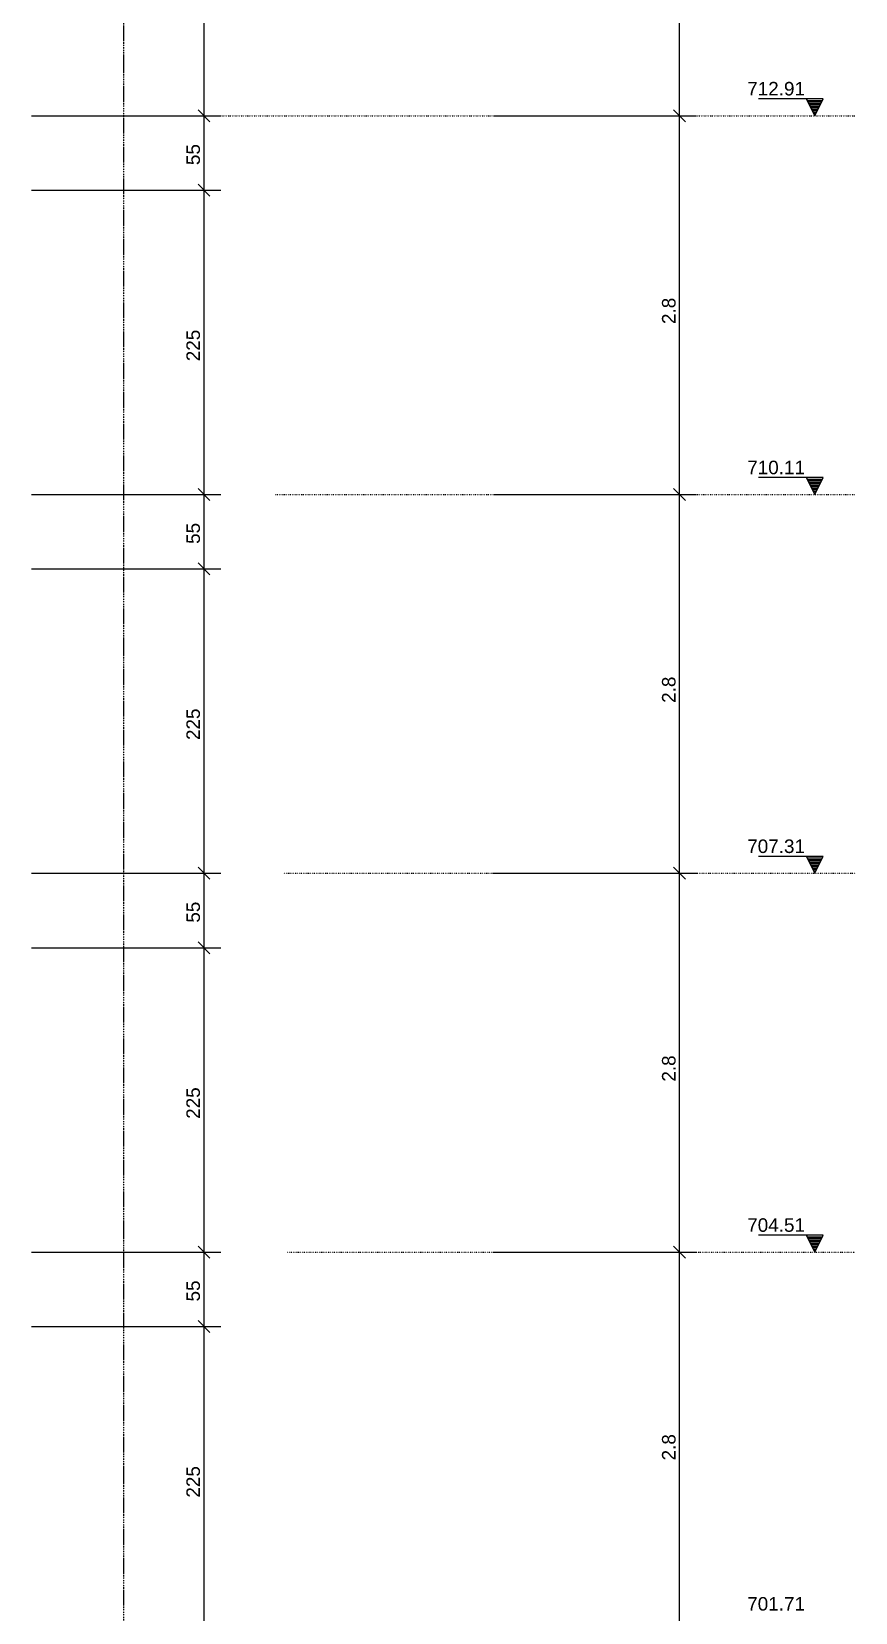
# Model space of a CAD drawing. Extents: x 37185 to 43130, y -8131 to -3926.
# Drawn here: x 40121 to 40527, y -6807 to -6028 of the extents above; entities that cross this region are included whole.
import ezdxf

# ---------------------------------------------------------------- set-up
doc = ezdxf.new("R2010")
doc.units = 0
doc.header["$MEASUREMENT"] = 0
doc.linetypes.add('ESTILO_TQS_0002', pattern=[0.4, 0.1, -0.3])
doc.linetypes.add('ESTILO_TQS_0004', pattern=[1.12, 0.5, -0.2, 0.01, -0.2, 0.01, -0.2])
for name, color, linetype in [('67', 7, 'CONTINUOUS'), ('70', 160, 'CONTINUOUS'), ('75', 9, 'CONTINUOUS'), ('79', 12, 'CONTINUOUS')]:
    doc.layers.add(name, color=color, linetype=linetype)
doc.styles.add('TQS_ARIAL', font='arial.ttf')

msp = doc.modelspace()

# ---------------------------------------------------------------- linework, layer by layer
at = {"layer": '67', "linetype": 'ESTILO_TQS_0002'}
for p, q in [((40214.29, -6069.84), (40527.07, -6069.84)), ((40241.07, -6256.5), (40527.07, -6256.5)), ((40245.3, -6443.17), (40527.07, -6443.17)), ((40247.17, -6629.84), (40527.07, -6629.84))]:
    msp.add_line(p, q, dxfattribs=at)
at = {"layer": '70', "linetype": 'ESTILO_TQS_0004'}
msp.add_line((40166.32, -4477.43), (40166.32, -7787.17), dxfattribs=at)
at = {"layer": '75', "linetype": 'Continuous'}
for p, q in [((40440.4, -6078.17), (40440.4, -5874.84)), ((40205.95, -5911.5), (40205.95, -6078.17)), ((40203.01, -6066.89), (40208.9, -6072.78)), ((40203.01, -6066.89), (40208.9, -6072.78)), ((40205.95, -6061.5), (40205.95, -6114.84)), ((40443.35, -6072.78), (40437.46, -6066.89)), ((40443.35, -6072.78), (40437.46, -6066.89)), ((40440.4, -6264.84), (40440.4, -6061.5)), ((40511.24, -6061.5), (40479.24, -6061.5)), ((40507.07, -6069.84), (40502.9, -6061.5)), ((40503.28, -6062.25), (40510.87, -6062.25)), ((40503.65, -6062.99), (40510.49, -6062.99)), ((40504.02, -6063.73), (40510.12, -6063.73)), ((40504.39, -6064.48), (40509.75, -6064.48)), ((40504.76, -6065.22), (40509.38, -6065.22)), ((40505.13, -6065.96), (40509.01, -6065.96)), ((40505.5, -6066.7), (40508.64, -6066.7)), ((40505.88, -6067.45), (40508.26, -6067.45)), ((40506.25, -6068.19), (40507.89, -6068.19)), ((40507.07, -6069.84), (40511.24, -6061.5)), ((40120.99, -6069.84), (40214.29, -6069.84)), ((40142.44, -6069.84), (40142.44, -6069.84)), ((40150.78, -6069.84), (40214.29, -6069.84)), ((40340.4, -6069.84), (40340.4, -6069.84)), ((40340.4, -6069.84), (40340.4, -6069.84)), ((40348.74, -6069.84), (40448.74, -6069.84)), ((40348.74, -6069.84), (40448.74, -6069.84)), ((40506.62, -6068.93), (40507.52, -6068.93)), ((40205.95, -6098.17), (40205.95, -6264.84)), ((40120.99, -6106.5), (40214.29, -6106.5)), ((40120.99, -6106.5), (40214.29, -6106.5)), ((40203.01, -6103.56), (40208.9, -6109.45)), ((40203.01, -6103.56), (40208.9, -6109.45)), ((40203.01, -6253.56), (40208.9, -6259.45)), ((40203.01, -6253.56), (40208.9, -6259.45)), ((40205.95, -6248.17), (40205.95, -6301.5)), ((40443.35, -6259.45), (40437.46, -6253.56)), ((40443.35, -6259.45), (40437.46, -6253.56)), ((40440.4, -6451.5), (40440.4, -6248.17)), ((40511.24, -6248.17), (40479.24, -6248.17)), ((40507.07, -6256.5), (40502.9, -6248.17)), ((40503.28, -6248.91), (40510.87, -6248.91)), ((40503.65, -6249.66), (40510.49, -6249.66)), ((40504.02, -6250.4), (40510.12, -6250.4)), ((40504.39, -6251.14), (40509.75, -6251.14)), ((40504.76, -6251.89), (40509.38, -6251.89)), ((40505.13, -6252.63), (40509.01, -6252.63)), ((40505.5, -6253.37), (40508.64, -6253.37)), ((40505.88, -6254.11), (40508.26, -6254.11)), ((40506.25, -6254.86), (40507.89, -6254.86)), ((40507.07, -6256.5), (40511.24, -6248.17)), ((40120.99, -6256.5), (40214.29, -6256.5)), ((40120.99, -6256.5), (40214.29, -6256.5)), ((40340.4, -6256.5), (40340.4, -6256.5)), ((40340.4, -6256.5), (40340.4, -6256.5)), ((40348.74, -6256.5), (40448.74, -6256.5)), ((40348.74, -6256.5), (40448.74, -6256.5)), ((40506.62, -6255.6), (40507.52, -6255.6)), ((40205.95, -6284.84), (40205.95, -6451.5)), ((40120.99, -6293.17), (40214.29, -6293.17)), ((40120.99, -6293.17), (40214.29, -6293.17)), ((40203.01, -6290.22), (40208.9, -6296.12)), ((40203.01, -6290.22), (40208.9, -6296.12)), ((40203.01, -6440.22), (40208.9, -6446.12)), ((40203.01, -6440.22), (40208.9, -6446.12)), ((40205.95, -6434.84), (40205.95, -6488.17)), ((40443.35, -6446.12), (40437.46, -6440.22)), ((40443.35, -6446.12), (40437.46, -6440.22)), ((40440.4, -6638.17), (40440.4, -6434.84)), ((40511.24, -6434.84), (40479.24, -6434.84)), ((40507.07, -6443.17), (40502.9, -6434.84)), ((40503.28, -6435.58), (40510.87, -6435.58)), ((40503.65, -6436.32), (40510.49, -6436.32)), ((40504.02, -6437.07), (40510.12, -6437.07)), ((40504.39, -6437.81), (40509.75, -6437.81)), ((40504.76, -6438.55), (40509.38, -6438.55)), ((40505.13, -6439.3), (40509.01, -6439.3)), ((40505.5, -6440.04), (40508.64, -6440.04)), ((40505.88, -6440.78), (40508.26, -6440.78)), ((40506.25, -6441.52), (40507.89, -6441.52)), ((40506.62, -6442.27), (40507.52, -6442.27)), ((40507.07, -6443.17), (40511.24, -6434.84)), ((40120.99, -6443.17), (40214.29, -6443.17)), ((40120.99, -6443.17), (40214.29, -6443.17)), ((40340.4, -6443.17), (40340.4, -6443.17)), ((40340.4, -6443.17), (40340.4, -6443.17)), ((40348.74, -6443.17), (40448.74, -6443.17)), ((40348.74, -6443.17), (40448.74, -6443.17)), ((40205.95, -6471.5), (40205.95, -6638.17)), ((40120.99, -6479.84), (40214.29, -6479.84)), ((40120.99, -6479.84), (40214.29, -6479.84)), ((40203.01, -6476.89), (40208.9, -6482.78)), ((40203.01, -6476.89), (40208.9, -6482.78)), ((40203.01, -6626.89), (40208.9, -6632.78)), ((40203.01, -6626.89), (40208.9, -6632.78)), ((40205.95, -6621.5), (40205.95, -6674.84)), ((40443.35, -6632.78), (40437.46, -6626.89)), ((40443.35, -6632.78), (40437.46, -6626.89)), ((40440.4, -6824.84), (40440.4, -6621.5)), ((40511.24, -6621.5), (40479.24, -6621.5)), ((40507.07, -6629.84), (40502.9, -6621.5)), ((40503.28, -6622.25), (40510.87, -6622.25)), ((40503.65, -6622.99), (40510.49, -6622.99)), ((40504.02, -6623.73), (40510.12, -6623.73)), ((40504.39, -6624.48), (40509.75, -6624.48)), ((40504.76, -6625.22), (40509.38, -6625.22)), ((40505.13, -6625.96), (40509.01, -6625.96)), ((40505.5, -6626.7), (40508.64, -6626.7)), ((40505.88, -6627.45), (40508.26, -6627.45)), ((40506.25, -6628.19), (40507.89, -6628.19)), ((40506.62, -6628.93), (40507.52, -6628.93)), ((40507.07, -6629.84), (40511.24, -6621.5)), ((40120.99, -6629.84), (40214.29, -6629.84)), ((40120.99, -6629.84), (40214.29, -6629.84)), ((40340.4, -6629.84), (40340.4, -6629.84)), ((40340.4, -6629.84), (40340.4, -6629.84)), ((40348.74, -6629.84), (40448.74, -6629.84)), ((40348.74, -6629.84), (40448.74, -6629.84)), ((40205.95, -6658.17), (40205.95, -6824.84)), ((40120.99, -6666.5), (40214.29, -6666.5)), ((40120.99, -6666.5), (40214.29, -6666.5)), ((40203.01, -6663.56), (40208.9, -6669.45)), ((40203.01, -6663.56), (40208.9, -6669.45))]:
    msp.add_line(p, q, dxfattribs=at)
at = {"layer": '79', "linetype": 'Continuous'}
for points in [[(40502.9, -6061.5), (40507.07, -6069.84), (40511.24, -6061.5), (40502.9, -6061.5)], [(40502.9, -6248.17), (40507.07, -6256.5), (40511.24, -6248.17), (40502.9, -6248.17)], [(40502.9, -6434.84), (40507.07, -6443.17), (40511.24, -6434.84), (40502.9, -6434.84)], [(40502.9, -6621.5), (40507.07, -6629.84), (40511.24, -6621.5), (40502.9, -6621.5)]]:
    msp.add_lwpolyline(points, dxfattribs=at)

# ---------------------------------------------------------------- texts
at = {"layer": '75', "linetype": 'Continuous', "style": 'TQS_ARIAL'}
for s, p in [('712.91', (40473.74, -6059.84)), ('710.11', (40473.74, -6246.5)), ('707.31', (40473.74, -6433.17)), ('704.51', (40473.74, -6619.84)), ('701.71', (40473.74, -6806.5))]:
    msp.add_text(s, height=6.667, dxfattribs=at).set_placement(p)
for s, p in [('55', (40203.95, -6094.17)), ('2.8', (40438.4, -6172.5)), ('225', (40203.95, -6190.84)), ('55', (40203.95, -6280.84)), ('2.8', (40438.4, -6359.17)), ('225', (40203.95, -6377.5)), ('55', (40203.95, -6467.5)), ('2.8', (40438.4, -6545.84)), ('225', (40203.95, -6564.17)), ('55', (40203.95, -6654.17)), ('2.8', (40438.4, -6732.5)), ('225', (40203.95, -6750.84))]:
    msp.add_text(s, height=6.667, rotation=90, dxfattribs=at).set_placement(p)

doc.saveas('drawing.dxf')
